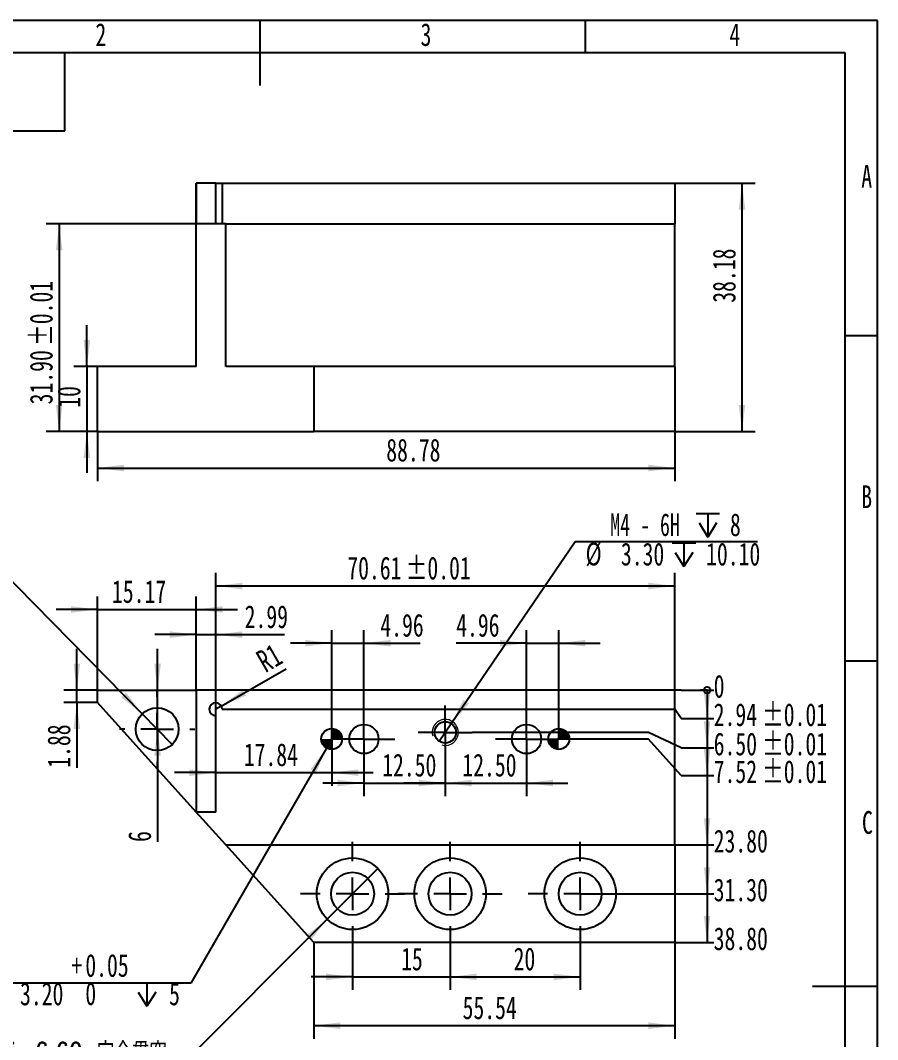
# Model space of a CAD drawing. Header units: millimetres. Extents: x 0 to 210, y 0 to 297.
# Drawn here: x 78.2 to 210, y 140.3 to 297 of the extents above; entities that cross this region are included whole.
import ezdxf

# ---------------------------------------------------------------- set-up
doc = ezdxf.new("R2010")
doc.units = ezdxf.units.MM
doc.layers.add('图框', color=7, linetype='Continuous')
doc.layers.add('根据设置的颜色创建', color=7, linetype='Continuous', lineweight=25)
doc.styles.add('SLDTEXTSTYLE0', font='TXT', dxfattribs={"width": 0.7, "bigfont": 'bigfont'})
doc.styles.add('SLDTEXTSTYLE5', font='TXT', dxfattribs={"width": 0.7})
doc.styles.add('SLDTEXTSTYLE7', font='TXT', dxfattribs={"width": 0.633333})
doc.styles.add('SLDTEXTSTYLE8', font='TXT', dxfattribs={"width": 0.642857})
doc.dimstyles.new('SLDDIMSTYLE0', dxfattribs={"dimtxt": 3.5, "dimasz": 0.338667, "dimexe": 0, "dimexo": 0.0625, "dimgap": 0.875, "dimtad": 0, "dimtih": 1, "dimtoh": 1, "dimdec": 0, "dimrnd": 1e-09, "dimdsep": 46, "dimtxsty": 'SLDTEXTSTYLE5', "dimblk1": 'ORIGIN', "dimblk2": 'ORIGIN', "dimsah": 1, "dimcen": 0.09, "dimadec": 0, "dimazin": 2, "dimtfac": 1, "dimtdec": 0, "dimtofl": 0, "dimtmove": 0, "dimatfit": 3, "dimldrblk": 'ORIGIN', "dimfxl": 0, "dimfrac": 2, "dimtolj": 1, "dimtzin": 12, "dimarcsym": 0})
doc.dimstyles.new('SLDDIMSTYLE1', dxfattribs={"dimtxt": 3.5, "dimasz": 4.08, "dimexe": 0, "dimexo": 0.0625, "dimgap": 0.875, "dimtad": 0, "dimtih": 1, "dimtoh": 1, "dimrnd": 1e-09, "dimzin": 12, "dimdsep": 46, "dimtxsty": 'SLDTEXTSTYLE5', "dimsah": 1, "dimcen": 0.09, "dimadec": 0, "dimazin": 3, "dimtol": 1, "dimtp": 0.01, "dimtm": 0.01, "dimtfac": 1, "dimtofl": 0, "dimtmove": 0, "dimatfit": 3, "dimfxl": 0, "dimfrac": 2, "dimtolj": 1, "dimarcsym": 0})
doc.dimstyles.new('SLDDIMSTYLE10', dxfattribs={"dimtxt": 3.5, "dimasz": 4.08, "dimexe": 0, "dimexo": 0.0625, "dimgap": 0.875, "dimtad": 0, "dimtih": 1, "dimtoh": 1, "dimdec": 6, "dimrnd": 1e-09, "dimzin": 12, "dimdsep": 46, "dimtxsty": 'SLDTEXTSTYLE5', "dimblk1": 'NONE', "dimsah": 1, "dimcen": 0, "dimadec": 0, "dimazin": 3, "dimtfac": 1, "dimtmove": 0, "dimatfit": 3, "dimldrblk": 'NONE', "dimfxl": 0, "dimfrac": 2, "dimtolj": 1, "dimtzin": 12, "dimarcsym": 0})
doc.dimstyles.new('SLDDIMSTYLE11', dxfattribs={"dimtxt": 3.5, "dimasz": 4.08, "dimexe": 0, "dimexo": 0.0625, "dimgap": 0.875, "dimtad": 0, "dimtih": 1, "dimtoh": 1, "dimrnd": 1e-09, "dimzin": 4, "dimdsep": 46, "dimtxsty": 'SLDTEXTSTYLE5', "dimblk1": 'NONE', "dimsah": 1, "dimcen": 0, "dimadec": 0, "dimazin": 1, "dimtfac": 1, "dimtmove": 0, "dimatfit": 3, "dimldrblk": 'NONE', "dimfxl": 0, "dimfrac": 2, "dimtolj": 1, "dimtzin": 12, "dimarcsym": 0})
doc.dimstyles.new('SLDDIMSTYLE12', dxfattribs={"dimtxt": 3.5, "dimasz": 4.08, "dimexe": 0, "dimexo": 0.0625, "dimgap": 0.875, "dimtad": 0, "dimtih": 1, "dimtoh": 1, "dimrnd": 1e-09, "dimzin": 4, "dimdsep": 46, "dimtxsty": 'SLDTEXTSTYLE5', "dimblk1": 'NONE', "dimsah": 1, "dimcen": 0, "dimadec": 0, "dimazin": 1, "dimtfac": 1, "dimtmove": 0, "dimatfit": 3, "dimldrblk": 'NONE', "dimfxl": 0, "dimfrac": 2, "dimtolj": 1, "dimtzin": 12, "dimarcsym": 0})
doc.dimstyles.new('SLDDIMSTYLE13', dxfattribs={"dimtxt": 3.5, "dimasz": 4.08, "dimexe": 0, "dimexo": 0.0625, "dimgap": 0.875, "dimtad": 2, "dimrnd": 1e-09, "dimzin": 4, "dimdsep": 46, "dimtxsty": 'SLDTEXTSTYLE5', "dimsah": 1, "dimcen": 0.09, "dimadec": 0, "dimazin": 1, "dimtol": 1, "dimtp": 0.01, "dimtm": 0.01, "dimtfac": 1, "dimtofl": 0, "dimtmove": 0, "dimatfit": 3, "dimfxl": 0, "dimfrac": 2, "dimtolj": 1, "dimarcsym": 0})
doc.dimstyles.new('SLDDIMSTYLE2', dxfattribs={"dimtxt": 3.5, "dimasz": 4.08, "dimexe": 0, "dimexo": 0.0625, "dimgap": 0.875, "dimtad": 0, "dimtih": 1, "dimtoh": 1, "dimrnd": 1e-09, "dimzin": 4, "dimdsep": 46, "dimtxsty": 'SLDTEXTSTYLE5', "dimsah": 1, "dimcen": 0.09, "dimadec": 0, "dimazin": 1, "dimtol": 1, "dimtp": 0.01, "dimtm": 0.01, "dimtfac": 1, "dimtofl": 0, "dimtmove": 0, "dimatfit": 3, "dimfxl": 0, "dimfrac": 2, "dimtolj": 1, "dimarcsym": 0})
doc.dimstyles.new('SLDDIMSTYLE3', dxfattribs={"dimtxt": 3.5, "dimasz": 4.08, "dimexe": 0, "dimexo": 0.0625, "dimgap": 0.875, "dimtad": 0, "dimtih": 1, "dimtoh": 1, "dimrnd": 1e-09, "dimzin": 4, "dimdsep": 46, "dimtxsty": 'SLDTEXTSTYLE5', "dimsah": 1, "dimcen": 0.09, "dimadec": 0, "dimazin": 1, "dimtfac": 1, "dimtofl": 0, "dimtmove": 0, "dimatfit": 3, "dimfxl": 0, "dimfrac": 2, "dimtolj": 1, "dimtzin": 12, "dimarcsym": 0})
doc.dimstyles.new('SLDDIMSTYLE4', dxfattribs={"dimtxt": 3.5, "dimasz": 4.08, "dimexe": 0, "dimexo": 0.0625, "dimgap": 0.875, "dimtad": 2, "dimrnd": 1e-09, "dimzin": 12, "dimdsep": 46, "dimtxsty": 'SLDTEXTSTYLE5', "dimsah": 1, "dimcen": 0.09, "dimadec": 0, "dimazin": 3, "dimtfac": 1, "dimtmove": 0, "dimatfit": 0, "dimfxl": 0, "dimfrac": 2, "dimtolj": 1, "dimtzin": 12, "dimarcsym": 0})
doc.dimstyles.new('SLDDIMSTYLE5', dxfattribs={"dimtxt": 3.5, "dimasz": 4.08, "dimexe": 0, "dimexo": 0.0625, "dimgap": 0.875, "dimtad": 2, "dimrnd": 1e-09, "dimzin": 4, "dimdsep": 46, "dimtxsty": 'SLDTEXTSTYLE5', "dimsah": 1, "dimcen": 0.09, "dimadec": 0, "dimazin": 1, "dimtfac": 1, "dimtmove": 0, "dimatfit": 0, "dimfxl": 0, "dimfrac": 2, "dimtolj": 1, "dimtzin": 12, "dimarcsym": 0})
doc.dimstyles.new('SLDDIMSTYLE6', dxfattribs={"dimtxt": 3.5, "dimasz": 4.08, "dimexe": 0, "dimexo": 0.0625, "dimgap": 0.875, "dimtad": 2, "dimrnd": 1e-09, "dimzin": 12, "dimdsep": 46, "dimtxsty": 'SLDTEXTSTYLE5', "dimsah": 1, "dimcen": 0.09, "dimadec": 0, "dimazin": 3, "dimtfac": 1, "dimtofl": 0, "dimtmove": 0, "dimatfit": 3, "dimfxl": 0, "dimfrac": 2, "dimtolj": 1, "dimtzin": 12, "dimarcsym": 0})
doc.dimstyles.new('SLDDIMSTYLE7', dxfattribs={"dimtxt": 3.5, "dimasz": 4.08, "dimexe": 0, "dimexo": 0.0625, "dimgap": 0.875, "dimtad": 2, "dimrnd": 1e-09, "dimzin": 12, "dimdsep": 46, "dimtxsty": 'SLDTEXTSTYLE5', "dimsah": 1, "dimcen": 0, "dimadec": 0, "dimazin": 3, "dimtfac": 1, "dimtofl": 0, "dimtmove": 0, "dimatfit": 3, "dimfxl": 0, "dimfrac": 2, "dimtolj": 1, "dimtzin": 12, "dimarcsym": 0})
doc.dimstyles.new('SLDDIMSTYLE8', dxfattribs={"dimtxt": 3.5, "dimasz": 4.08, "dimexe": 0, "dimexo": 0.0625, "dimgap": 0.875, "dimtad": 2, "dimrnd": 1e-09, "dimzin": 12, "dimdsep": 46, "dimtxsty": 'SLDTEXTSTYLE5', "dimsah": 1, "dimcen": 0.09, "dimadec": 0, "dimazin": 3, "dimtol": 1, "dimtp": 0.01, "dimtm": 0.01, "dimtfac": 1, "dimtofl": 0, "dimtmove": 0, "dimatfit": 3, "dimfxl": 0, "dimfrac": 2, "dimtolj": 1, "dimarcsym": 0})
doc.dimstyles.new('SLDDIMSTYLE9', dxfattribs={"dimtxt": 3.5, "dimasz": 4.08, "dimexe": 0, "dimexo": 0.0625, "dimgap": 0.875, "dimtad": 0, "dimtih": 1, "dimtoh": 1, "dimrnd": 1e-09, "dimzin": 4, "dimdsep": 46, "dimtxsty": 'SLDTEXTSTYLE5', "dimblk1": 'NONE', "dimsah": 1, "dimcen": 0, "dimadec": 0, "dimazin": 1, "dimtol": 1, "dimtp": 0.05, "dimtfac": 1, "dimtmove": 0, "dimatfit": 3, "dimldrblk": 'NONE', "dimfxl": 0, "dimfrac": 2, "dimtolj": 1, "dimtzin": 0, "dimarcsym": 0})

# ---------------------------------------------------------------- blocks, each defined once
blk = doc.blocks.new('_Origin')
at = {"color": 0, "linetype": 'ByBlock', "lineweight": -2}
blk.add_line((0, 0), (-1, 0), dxfattribs=at)
blk.add_circle((0, 0), 0.5, dxfattribs=at)
blk = doc.blocks.new('_D')
at = {"layer": '根据设置的颜色创建'}
for q in [(178.82, 194.07), (184.79, 194.07)]:
    blk.add_line((179.79, 194.07), q, dxfattribs=at)
at = {"layer": '根据设置的颜色创建', "xscale": 1.016, "yscale": 1.016}
blk.add_blockref('_Origin', (183.77, 194.07), dxfattribs=at)
at = {"layer": '根据设置的颜色创建', "insert": (184.79, 196.41), "char_height": 3.5, "attachment_point": 1, "style": 'SLDTEXTSTYLE5'}
blk.add_mtext('0', dxfattribs=at)
blk = doc.blocks.new('_D_1')
at = {"layer": '根据设置的颜色创建'}
for p, q in [((183.77, 194.07), (183.77, 189.69)), ((179.79, 189.69), (178.82, 191.12)), ((179.79, 189.69), (184.79, 189.69))]:
    blk.add_line(p, q, dxfattribs=at)
blk.add_solid([(183.77, 189.69), (184.28, 193.77), (183.26, 193.77)], dxfattribs=at)
at = {"layer": '根据设置的颜色创建', "char_height": 3.5, "attachment_point": 1, "style": 'SLDTEXTSTYLE5'}
for s, insert in [('2.94', (184.79, 192.04)), ('±0.01', (192.23, 192.04))]:
    blk.add_mtext(s, dxfattribs=dict(at, insert=insert))
blk = doc.blocks.new('_D_2')
at = {"layer": '根据设置的颜色创建'}
for p, q in [((183.77, 189.69), (183.77, 185.2)), ((174.79, 187.57), (147.66, 187.57)), ((179.79, 185.2), (174.79, 187.57)), ((179.79, 185.2), (184.79, 185.2))]:
    blk.add_line(p, q, dxfattribs=at)
blk.add_solid([(183.77, 185.2), (184.28, 189.28), (183.26, 189.28)], dxfattribs=at)
at = {"layer": '根据设置的颜色创建', "char_height": 3.5, "attachment_point": 1, "style": 'SLDTEXTSTYLE5'}
for s, insert in [('6.50', (184.79, 187.54)), ('±0.01', (192.23, 187.54))]:
    blk.add_mtext(s, dxfattribs=dict(at, insert=insert))
blk = doc.blocks.new('_D_3')
at = {"layer": '根据设置的颜色创建'}
for p, q in [((174.79, 186.55), (160.76, 186.55)), ((179.79, 180.94), (174.79, 186.55)), ((183.77, 185.2), (183.77, 180.94)), ((179.79, 180.94), (184.79, 180.94))]:
    blk.add_line(p, q, dxfattribs=at)
blk.add_solid([(183.77, 180.94), (184.28, 185.02), (183.26, 185.02)], dxfattribs=at)
at = {"layer": '根据设置的颜色创建', "char_height": 3.5, "attachment_point": 1, "style": 'SLDTEXTSTYLE5'}
for s, insert in [('±0.01', (192.23, 183.29)), ('7.52', (184.79, 183.29))]:
    blk.add_mtext(s, dxfattribs=dict(at, insert=insert))
blk = doc.blocks.new('_D_4')
at = {"layer": '根据设置的颜色创建'}
for p, q in [((183.77, 180.94), (183.77, 170.27)), ((178.82, 170.27), (184.79, 170.27))]:
    blk.add_line(p, q, dxfattribs=at)
blk.add_solid([(183.77, 170.27), (184.28, 174.35), (183.26, 174.35)], dxfattribs=at)
at = {"layer": '根据设置的颜色创建', "insert": (184.79, 172.61), "char_height": 3.5, "attachment_point": 1, "style": 'SLDTEXTSTYLE5'}
blk.add_mtext('23.80', dxfattribs=at)
blk = doc.blocks.new('_D_5')
at = {"layer": '根据设置的颜色创建'}
for p, q in [((183.77, 170.27), (183.77, 162.77)), ((164.26, 162.77), (184.79, 162.77))]:
    blk.add_line(p, q, dxfattribs=at)
blk.add_solid([(183.77, 162.77), (184.28, 166.85), (183.26, 166.85)], dxfattribs=at)
at = {"layer": '根据设置的颜色创建', "insert": (184.79, 165.11), "char_height": 3.5, "attachment_point": 1, "style": 'SLDTEXTSTYLE5'}
blk.add_mtext('31.30', dxfattribs=at)
blk = doc.blocks.new('_D_6')
at = {"layer": '根据设置的颜色创建'}
for p, q in [((183.77, 162.77), (183.77, 155.27)), ((178.82, 155.27), (184.79, 155.27))]:
    blk.add_line(p, q, dxfattribs=at)
blk.add_solid([(183.77, 155.27), (184.28, 159.35), (183.26, 159.35)], dxfattribs=at)
at = {"layer": '根据设置的颜色创建', "insert": (184.79, 157.61), "char_height": 3.5, "attachment_point": 1, "style": 'SLDTEXTSTYLE5'}
blk.add_mtext('38.80', dxfattribs=at)
blk = doc.blocks.new('_D_7')
at = {"layer": '根据设置的颜色创建'}
for p, q in [((126.05, 186.55), (126.05, 179.38)), ((108.21, 181.38), (101.86, 181.38)), ((108.21, 181.38), (126.05, 181.38)), ((126.05, 181.38), (132.4, 181.38))]:
    blk.add_line(p, q, dxfattribs=at)
for points in [[(108.21, 181.38), (104.13, 181.89), (104.13, 180.87)], [(126.05, 181.38), (130.13, 180.87), (130.13, 181.89)]]:
    blk.add_solid(points, dxfattribs=at)
at = {"layer": '根据设置的颜色创建', "insert": (112.53, 185.89), "char_height": 3.5, "attachment_point": 1, "style": 'SLDTEXTSTYLE5'}
blk.add_mtext('17.84', dxfattribs=at)
blk = doc.blocks.new('_D_8')
at = {"layer": '根据设置的颜色创建'}
for p, q in [((126.05, 186.55), (126.05, 203.28)), ((131.01, 191.3), (131.01, 203.28)), ((126.05, 201.28), (119.7, 201.28)), ((126.05, 201.28), (131.01, 201.28)), ((131.01, 201.28), (139.66, 201.28))]:
    blk.add_line(p, q, dxfattribs=at)
for points in [[(126.05, 201.28), (121.97, 201.79), (121.97, 200.77)], [(131.01, 201.28), (135.09, 200.77), (135.09, 201.79)]]:
    blk.add_solid(points, dxfattribs=at)
at = {"layer": '根据设置的颜色创建', "insert": (133.53, 205.79), "char_height": 3.5, "attachment_point": 1, "style": 'SLDTEXTSTYLE5'}
blk.add_mtext('4.96', dxfattribs=at)
blk = doc.blocks.new('_D_9')
at = {"layer": '根据设置的颜色创建'}
for p, q in [((143.51, 183.42), (143.51, 177.78)), ((131.01, 181.8), (131.01, 177.78)), ((131.01, 179.78), (124.66, 179.78)), ((131.01, 179.78), (143.51, 179.78)), ((143.51, 179.78), (149.86, 179.78))]:
    blk.add_line(p, q, dxfattribs=at)
for points in [[(131.01, 179.78), (126.93, 180.29), (126.93, 179.27)], [(143.51, 179.78), (147.59, 179.27), (147.59, 180.29)]]:
    blk.add_solid(points, dxfattribs=at)
at = {"layer": '根据设置的颜色创建', "insert": (133.81, 184.29), "char_height": 3.5, "attachment_point": 1, "style": 'SLDTEXTSTYLE5'}
blk.add_mtext('12.50', dxfattribs=at)
blk = doc.blocks.new('_D_10')
at = {"layer": '根据设置的颜色创建'}
for p, q in [((143.51, 187.57), (143.51, 177.78)), ((156.01, 181.8), (156.01, 177.78)), ((143.51, 179.78), (137.16, 179.78)), ((143.51, 179.78), (156.01, 179.78)), ((156.01, 179.78), (162.36, 179.78))]:
    blk.add_line(p, q, dxfattribs=at)
for points in [[(143.51, 179.78), (139.43, 180.29), (139.43, 179.27)], [(156.01, 179.78), (160.09, 179.27), (160.09, 180.29)]]:
    blk.add_solid(points, dxfattribs=at)
at = {"layer": '根据设置的颜色创建', "insert": (146.14, 184.29), "char_height": 3.5, "attachment_point": 1, "style": 'SLDTEXTSTYLE5'}
blk.add_mtext('12.50', dxfattribs=at)
blk = doc.blocks.new('_D_11')
at = {"layer": '根据设置的颜色创建'}
for p, q in [((156.01, 191.3), (156.01, 203.28)), ((160.97, 186.55), (160.97, 203.28)), ((156.01, 201.28), (145.19, 201.28)), ((156.01, 201.28), (160.97, 201.28)), ((160.97, 201.28), (167.32, 201.28))]:
    blk.add_line(p, q, dxfattribs=at)
for points in [[(156.01, 201.28), (151.93, 201.79), (151.93, 200.77)], [(160.97, 201.28), (165.05, 200.77), (165.05, 201.79)]]:
    blk.add_solid(points, dxfattribs=at)
at = {"layer": '根据设置的颜色创建', "insert": (145.19, 205.79), "char_height": 3.5, "attachment_point": 1, "style": 'SLDTEXTSTYLE5'}
blk.add_mtext('4.96', dxfattribs=at)
blk = doc.blocks.new('_D_12')
at = {"layer": '根据设置的颜色创建'}
for p, q in [((129.26, 154.77), (129.26, 147.99)), ((144.26, 154.77), (144.26, 147.99)), ((129.26, 149.99), (122.91, 149.99)), ((129.26, 149.99), (144.26, 149.99)), ((144.26, 149.99), (150.61, 149.99))]:
    blk.add_line(p, q, dxfattribs=at)
for points in [[(129.26, 149.99), (125.18, 150.5), (125.18, 149.48)], [(144.26, 149.99), (148.34, 149.48), (148.34, 150.5)]]:
    blk.add_solid(points, dxfattribs=at)
at = {"layer": '根据设置的颜色创建', "insert": (136.72, 154.5), "char_height": 3.5, "attachment_point": 1, "style": 'SLDTEXTSTYLE5'}
blk.add_mtext('15', dxfattribs=at)
blk = doc.blocks.new('_D_13')
at = {"layer": '根据设置的颜色创建'}
for p, q in [((144.26, 154.77), (144.26, 147.99)), ((164.26, 154.77), (164.26, 147.99)), ((144.26, 149.99), (164.26, 149.99))]:
    blk.add_line(p, q, dxfattribs=at)
for points in [[(144.26, 149.99), (148.34, 149.48), (148.34, 150.5)], [(164.26, 149.99), (160.18, 150.5), (160.18, 149.48)]]:
    blk.add_solid(points, dxfattribs=at)
at = {"layer": '根据设置的颜色创建', "insert": (154.02, 154.5), "char_height": 3.5, "attachment_point": 1, "style": 'SLDTEXTSTYLE5'}
blk.add_mtext('20', dxfattribs=at)
blk = doc.blocks.new('_D_14')
at = {"layer": '根据设置的颜色创建'}
for p, q in [((99.27, 194.07), (99.27, 200.42)), ((99.27, 188.07), (99.27, 194.07)), ((99.27, 188.07), (99.27, 170.73))]:
    blk.add_line(p, q, dxfattribs=at)
for points in [[(99.27, 194.07), (99.78, 198.15), (98.76, 198.15)], [(99.27, 188.07), (98.76, 183.99), (99.78, 183.99)]]:
    blk.add_solid(points, dxfattribs=at)
at = {"layer": '根据设置的颜色创建', "insert": (94.76, 170.73), "char_height": 3.5, "attachment_point": 1, "rotation": 90, "style": 'SLDTEXTSTYLE5'}
blk.add_mtext('6', dxfattribs=at)
blk = doc.blocks.new('_D_15')
at = {"layer": '根据设置的颜色创建'}
for q in [(119.02, 197.36), (108.21, 191.12)]:
    blk.add_line((109.07, 191.62), q, dxfattribs=at)
blk.add_solid([(109.07, 191.62), (112.86, 193.22), (112.35, 194.1)], dxfattribs=at)
at = {"layer": '根据设置的颜色创建', "insert": (114.12, 199.7), "char_height": 3.5, "attachment_point": 1, "rotation": 30, "style": 'SLDTEXTSTYLE5'}
blk.add_mtext('R1', dxfattribs=at)
blk = doc.blocks.new('_D_16')
at = {"layer": '根据设置的颜色创建'}
for p, q in [((123.28, 155.27), (123.28, 140.49)), ((178.82, 155.27), (178.82, 140.49)), ((178.82, 142.49), (123.28, 142.49))]:
    blk.add_line(p, q, dxfattribs=at)
for points in [[(123.28, 142.49), (127.36, 141.98), (127.36, 143)], [(178.82, 142.49), (174.74, 143), (174.74, 141.98)]]:
    blk.add_solid(points, dxfattribs=at)
at = {"layer": '根据设置的颜色创建', "insert": (146.18, 147), "char_height": 3.5, "attachment_point": 1, "style": 'SLDTEXTSTYLE5'}
blk.add_mtext('55.54', dxfattribs=at)
blk = doc.blocks.new('_D_17')
at = {"layer": '根据设置的颜色创建'}
for p, q in [((108.21, 190.12), (108.21, 212.07)), ((178.82, 194.07), (178.82, 212.07)), ((108.21, 210.07), (178.82, 210.07))]:
    blk.add_line(p, q, dxfattribs=at)
for points in [[(108.21, 210.07), (112.29, 209.56), (112.29, 210.57)], [(178.82, 210.07), (174.74, 210.57), (174.74, 209.56)]]:
    blk.add_solid(points, dxfattribs=at)
at = {"layer": '根据设置的颜色创建', "char_height": 3.5, "attachment_point": 1, "style": 'SLDTEXTSTYLE5'}
for s, insert in [('±0.01', (137.43, 214.58)), ('70.61', (128.45, 214.58))]:
    blk.add_mtext(s, dxfattribs=dict(at, insert=insert))
blk = doc.blocks.new('SW_SYMBOL_HOLE_DEPTH')
at = {"layer": '根据设置的颜色创建', "color": 0}
for p, q in [((0, 875), (800, 875)), ((400, 875), (400, 75)), ((100, 555), (400, 75)), ((700, 555), (400, 75))]:
    blk.add_line(p, q, dxfattribs=at)
blk = doc.blocks.new('_D_18')
at = {"layer": '根据设置的颜色创建'}
for p, q in [((126.85, 187.94), (125.25, 185.16)), ((125.25, 185.16), (104.38, 149.02)), ((104.38, 149.02), (66.56, 149.02))]:
    blk.add_line(p, q, dxfattribs=at)
blk.add_solid([(125.25, 185.16), (122.77, 181.88), (123.65, 181.38)], dxfattribs=at)
at = {"layer": '根据设置的颜色创建', "xscale": 0.004511737089201878, "yscale": 0.004511737089201878, "zscale": 0.004511737089201878}
blk.add_blockref('SW_SYMBOL_HOLE_DEPTH', (95.83, 145.14), dxfattribs=at)
at = {"layer": '根据设置的颜色创建', "char_height": 3.5, "attachment_point": 1}
for s, insert, style in [('+', (86, 153.5), 'SLDTEXTSTYLE5'), ('0.05', (88.16, 153.5), 'SLDTEXTSTYLE5'), ('2 x', (66.56, 149.13), 'SLDTEXTSTYLE7'), ('%%c', (72.69, 149.15), 'SLDTEXTSTYLE5'), ('3.20', (78.12, 149.13), 'SLDTEXTSTYLE5'), ('0', (88.16, 149.15), 'SLDTEXTSTYLE5'), ('5', (101.04, 149.13), 'SLDTEXTSTYLE5')]:
    blk.add_mtext(s, dxfattribs=dict(at, insert=insert, style=style))
blk = doc.blocks.new('_None')
blk = doc.blocks.new('_D_19')
at = {"layer": '根据设置的颜色创建'}
for p, q in [((144.44, 188.93), (163.5, 216.91)), ((163.5, 216.91), (191.51, 216.91)), ((142.58, 186.2), (144.44, 188.93))]:
    blk.add_line(p, q, dxfattribs=at)
blk.add_solid([(144.44, 188.93), (147.16, 192.02), (146.32, 192.59)], dxfattribs=at)
at = {"layer": '根据设置的颜色创建', "xscale": 0.004511737089201878, "yscale": 0.004511737089201878, "zscale": 0.004511737089201878}
for p in [(182.08, 217.25), (178.41, 212.73)]:
    blk.add_blockref('SW_SYMBOL_HOLE_DEPTH', p, dxfattribs=at)
at = {"layer": '根据设置的颜色创建', "char_height": 3.5, "attachment_point": 1}
for s, insert, style in [('M4 - 6H', (168.88, 221.24), 'SLDTEXTSTYLE8'), ('8', (187.29, 221.24), 'SLDTEXTSTYLE5'), ('%%c', (165.09, 216.74), 'SLDTEXTSTYLE5'), ('3.30', (170.52, 216.72), 'SLDTEXTSTYLE5'), ('10.10', (183.62, 216.72), 'SLDTEXTSTYLE5')]:
    blk.add_mtext(s, dxfattribs=dict(at, insert=insert, style=style))
blk = doc.blocks.new('SW_SYMBOL_HOLE_SPOT')
at = {"layer": '根据设置的颜色创建', "color": 0}
for p, q in [((0, 875), (0, 75)), ((1600, 75), (1600, 875)), ((0, 75), (1600, 75))]:
    blk.add_line(p, q, dxfattribs=at)
blk = doc.blocks.new('_D_20')
at = {"layer": '根据设置的颜色创建'}
for p, q in [((133.14, 166.66), (125.37, 158.87)), ((125.37, 158.87), (102.1, 135.59)), ((102.1, 135.59), (68.84, 135.59))]:
    blk.add_line(p, q, dxfattribs=at)
blk.add_solid([(125.37, 158.87), (122.13, 156.35), (122.84, 155.63)], dxfattribs=at)
at = {"layer": '根据设置的颜色创建', "xscale": 0.004511737089201878, "yscale": 0.004511737089201878, "zscale": 0.004511737089201878}
for name, p in [('SW_SYMBOL_HOLE_SPOT', (70.09, 131.41)), ('SW_SYMBOL_HOLE_DEPTH', (87.7, 131.41))]:
    blk.add_blockref(name, p, dxfattribs=at)
at = {"layer": '根据设置的颜色创建', "char_height": 3.5, "attachment_point": 1}
for s, insert, style in [('3 x', (68.84, 139.91), 'SLDTEXTSTYLE7'), ('%%c', (74.97, 139.93), 'SLDTEXTSTYLE5'), ('6.60 完全贯穿', (80.39, 139.91), 'SLDTEXTSTYLE0'), ('%%c', (77.45, 135.41), 'SLDTEXTSTYLE5'), ('11', (82.88, 135.4), 'SLDTEXTSTYLE5'), ('6.80', (92.91, 135.4), 'SLDTEXTSTYLE5')]:
    blk.add_mtext(s, dxfattribs=dict(at, insert=insert, style=style))
blk = doc.blocks.new('_D_21')
at = {"layer": '根据设置的颜色创建'}
for p, q in [((105.21, 194.07), (105.21, 204.59)), ((108.21, 190.12), (108.21, 204.59)), ((105.21, 202.59), (98.86, 202.59)), ((105.21, 202.59), (108.21, 202.59)), ((108.21, 202.59), (118.79, 202.59))]:
    blk.add_line(p, q, dxfattribs=at)
for points in [[(105.21, 202.59), (101.13, 203.1), (101.13, 202.08)], [(108.21, 202.59), (112.29, 202.08), (112.29, 203.1)]]:
    blk.add_solid(points, dxfattribs=at)
at = {"layer": '根据设置的颜色创建', "insert": (112.66, 207.1), "char_height": 3.5, "attachment_point": 1, "style": 'SLDTEXTSTYLE5'}
blk.add_mtext('2.99', dxfattribs=at)
blk = doc.blocks.new('_D_22')
at = {"layer": '根据设置的颜色创建'}
for p, q in [((90.04, 194.07), (90.04, 208.46)), ((105.21, 194.07), (105.21, 208.46)), ((90.04, 206.46), (83.69, 206.46)), ((90.04, 206.46), (105.21, 206.46)), ((105.21, 206.46), (111.56, 206.46))]:
    blk.add_line(p, q, dxfattribs=at)
for points in [[(90.04, 206.46), (85.96, 206.97), (85.96, 205.95)], [(105.21, 206.46), (109.29, 205.95), (109.29, 206.97)]]:
    blk.add_solid(points, dxfattribs=at)
at = {"layer": '根据设置的颜色创建', "insert": (92.26, 210.97), "char_height": 3.5, "attachment_point": 1, "style": 'SLDTEXTSTYLE5'}
blk.add_mtext('15.17', dxfattribs=at)
blk = doc.blocks.new('_D_23')
at = {"layer": '根据设置的颜色创建'}
for p, q in [((86.85, 194.07), (86.85, 200.42)), ((90.04, 194.07), (84.85, 194.07)), ((86.85, 192.18), (86.85, 194.07)), ((90.04, 192.18), (84.85, 192.18)), ((86.85, 192.18), (86.85, 182.13))]:
    blk.add_line(p, q, dxfattribs=at)
for points in [[(86.85, 194.07), (87.36, 198.15), (86.34, 198.15)], [(86.85, 192.18), (86.34, 188.1), (87.36, 188.1)]]:
    blk.add_solid(points, dxfattribs=at)
at = {"layer": '根据设置的颜色创建', "insert": (82.34, 182.13), "char_height": 3.5, "attachment_point": 1, "rotation": 90, "style": 'SLDTEXTSTYLE5'}
blk.add_mtext('1.88', dxfattribs=at)
blk = doc.blocks.new('_D_24')
at = {"layer": '根据设置的颜色创建'}
for p, q in [((74.81, 212.88), (55.33, 212.88)), ((96.9, 190.42), (74.81, 212.88)), ((101.52, 185.71), (96.9, 190.42))]:
    blk.add_line(p, q, dxfattribs=at)
blk.add_solid([(96.9, 190.42), (94.4, 193.68), (93.68, 192.97)], dxfattribs=at)
at = {"layer": '根据设置的颜色创建', "char_height": 3.5, "attachment_point": 1}
for s, insert, style in [('%%c', (55.33, 216.37), 'SLDTEXTSTYLE5'), ('6.60', (59.44, 216.36), 'SLDTEXTSTYLE5'), ('贯穿', (66.89, 216.36), 'SLDTEXTSTYLE0')]:
    blk.add_mtext(s, dxfattribs=dict(at, insert=insert, style=style))
blk = doc.blocks.new('SW_CENTERMARKSYMBOL_0')
at = {"layer": '根据设置的颜色创建', "color": 0}
for p, q in [((0, 2.5), (0, 4.15)), ((0, 0), (0, 2.5)), ((-2.5, 0), (-4.15, 0)), ((0, 0), (-2.5, 0)), ((0, 0), (0, -2.5)), ((0, 0), (2.5, 0)), ((2.5, 0), (4.15, 0)), ((0, -2.5), (0, -4.15))]:
    blk.add_line(p, q, dxfattribs=at)
blk = doc.blocks.new('SW_CENTERMARKSYMBOL_1')
at = {"layer": '根据设置的颜色创建', "color": 0}
for p, q in [((0, 5), (0, 8)), ((0, 0), (0, 2.5)), ((-5, 0), (-8, 0)), ((0, 0), (-2.5, 0)), ((0, 0), (0, -2.5)), ((0, 0), (2.5, 0)), ((5, 0), (8, 0)), ((0, -5), (0, -8))]:
    blk.add_line(p, q, dxfattribs=at)
blk = doc.blocks.new('SW_CENTERMARKSYMBOL_2')
at = {"layer": '根据设置的颜色创建', "color": 0}
for p, q in [((0, 5), (0, 8)), ((0, 0), (0, 2.5)), ((-5, 0), (-8, 0)), ((0, 0), (-2.5, 0)), ((0, 0), (0, -2.5)), ((0, 0), (2.5, 0)), ((5, 0), (8, 0)), ((0, -5), (0, -8))]:
    blk.add_line(p, q, dxfattribs=at)
blk = doc.blocks.new('SW_CENTERMARKSYMBOL_3')
at = {"layer": '根据设置的颜色创建', "color": 0}
for p, q in [((0, 5), (0, 8)), ((0, 0), (0, 2.5)), ((-5, 0), (-8, 0)), ((0, 0), (-2.5, 0)), ((0, 0), (0, -2.5)), ((0, 0), (2.5, 0)), ((5, 0), (8, 0)), ((0, -5), (0, -8))]:
    blk.add_line(p, q, dxfattribs=at)
blk = doc.blocks.new('SW_CENTERMARKSYMBOL_4')
at = {"layer": '根据设置的颜色创建', "color": 0}
for p, q in [((0, 5), (0, 5.8)), ((0, 0), (0, 2.5)), ((-5, 0), (-5.8, 0)), ((0, 0), (-2.5, 0)), ((0, 0), (0, -2.5)), ((0, 0), (2.5, 0)), ((5, 0), (5.8, 0)), ((0, -5), (0, -5.8))]:
    blk.add_line(p, q, dxfattribs=at)
blk = doc.blocks.new('SW_CENTERMARKSYMBOL_5')
at = {"layer": '根据设置的颜色创建', "color": 0}
for p, q in [((0, 2.5), (0, 4.75)), ((0, 0), (0, 2.5)), ((-2.5, 0), (-4.75, 0)), ((0, 0), (-2.5, 0)), ((0, 0), (0, -2.5)), ((0, 0), (2.5, 0)), ((2.5, 0), (4.75, 0)), ((0, -2.5), (0, -4.75))]:
    blk.add_line(p, q, dxfattribs=at)
blk = doc.blocks.new('SW_CENTERMARKSYMBOL_6')
at = {"layer": '根据设置的颜色创建', "color": 0}
for p, q in [((0, 2.5), (0, 4.75)), ((0, 0), (0, 2.5)), ((-2.5, 0), (-4.75, 0)), ((0, 0), (-2.5, 0)), ((0, 0), (0, -2.5)), ((0, 0), (2.5, 0)), ((2.5, 0), (4.75, 0)), ((0, -2.5), (0, -4.75))]:
    blk.add_line(p, q, dxfattribs=at)
blk = doc.blocks.new('SW_DOWELSYMBOL_0')
at = {"linetype": 'Continuous', "lineweight": 25}
h = blk.add_hatch(color=0, dxfattribs=at)
edge = h.paths.add_edge_path(flags=0)
edge.add_arc((0, 0), 1.6, 0, 90)
edge.add_line((0, 1.6), (0, 0))
edge.add_line((0, 0), (1.6, 0))
h = blk.add_hatch(color=0, dxfattribs=at)
edge = h.paths.add_edge_path(flags=0)
edge.add_arc((0, 0), 1.6, 180, 270)
edge.add_line((0, -1.6), (0, 0))
edge.add_line((0, 0), (-1.6, 0))
at = {"layer": '根据设置的颜色创建', "color": 0}
blk.add_circle((0, 0), 1.6, dxfattribs=at)
blk = doc.blocks.new('SW_DOWELSYMBOL_1')
at = {"linetype": 'Continuous', "lineweight": 25}
h = blk.add_hatch(color=0, dxfattribs=at)
edge = h.paths.add_edge_path(flags=0)
edge.add_arc((0, 0), 1.6, 0, 90)
edge.add_line((0, 1.6), (0, 0))
edge.add_line((0, 0), (1.6, 0))
h = blk.add_hatch(color=0, dxfattribs=at)
edge = h.paths.add_edge_path(flags=0)
edge.add_arc((0, 0), 1.6, 180, 270)
edge.add_line((0, -1.6), (0, 0))
edge.add_line((0, 0), (-1.6, 0))
at = {"layer": '根据设置的颜色创建', "color": 0}
blk.add_circle((0, 0), 1.6, dxfattribs=at)
blk = doc.blocks.new('_D_25')
at = {"layer": '根据设置的颜色创建'}
for p, q in [((178.82, 272), (191.15, 272)), ((189.15, 233.82), (189.15, 272)), ((178.82, 233.82), (191.15, 233.82))]:
    blk.add_line(p, q, dxfattribs=at)
for points in [[(189.15, 272), (188.64, 267.92), (189.65, 267.92)], [(189.15, 233.82), (189.65, 237.9), (188.64, 237.9)]]:
    blk.add_solid(points, dxfattribs=at)
at = {"layer": '根据设置的颜色创建', "insert": (184.64, 253.6), "char_height": 3.5, "attachment_point": 1, "rotation": 90, "style": 'SLDTEXTSTYLE5'}
blk.add_mtext('38.18', dxfattribs=at)
blk = doc.blocks.new('_D_26')
at = {"layer": '根据设置的颜色创建'}
for p, q in [((88.4, 243.82), (88.4, 250.17)), ((90.04, 243.82), (86.4, 243.82)), ((88.4, 243.82), (88.4, 233.82)), ((90.04, 233.82), (86.4, 233.82)), ((88.4, 233.82), (88.4, 227.47))]:
    blk.add_line(p, q, dxfattribs=at)
for points in [[(88.4, 243.82), (88.91, 247.9), (87.89, 247.9)], [(88.4, 233.82), (87.89, 229.74), (88.91, 229.74)]]:
    blk.add_solid(points, dxfattribs=at)
at = {"layer": '根据设置的颜色创建', "insert": (83.89, 237.46), "char_height": 3.5, "attachment_point": 1, "rotation": 90, "style": 'SLDTEXTSTYLE5'}
blk.add_mtext('10', dxfattribs=at)
blk = doc.blocks.new('_D_27')
at = {"layer": '根据设置的颜色创建'}
for p, q in [((90.04, 233.82), (90.04, 226.2)), ((178.82, 233.82), (178.82, 226.2)), ((90.04, 228.2), (178.82, 228.2))]:
    blk.add_line(p, q, dxfattribs=at)
for points in [[(90.04, 228.2), (94.12, 227.69), (94.12, 228.71)], [(178.82, 228.2), (174.74, 228.71), (174.74, 227.69)]]:
    blk.add_solid(points, dxfattribs=at)
at = {"layer": '根据设置的颜色创建', "insert": (134.44, 232.71), "char_height": 3.5, "attachment_point": 1, "style": 'SLDTEXTSTYLE5'}
blk.add_mtext('88.78', dxfattribs=at)
blk = doc.blocks.new('_D_28')
at = {"layer": '根据设置的颜色创建'}
for p, q in [((105.21, 265.72), (82.13, 265.72)), ((84.13, 265.72), (84.13, 233.82)), ((90.04, 233.82), (82.13, 233.82))]:
    blk.add_line(p, q, dxfattribs=at)
for points in [[(84.13, 265.72), (83.62, 261.64), (84.64, 261.64)], [(84.13, 233.82), (84.64, 237.9), (83.62, 237.9)]]:
    blk.add_solid(points, dxfattribs=at)
at = {"layer": '根据设置的颜色创建', "char_height": 3.5, "attachment_point": 1, "rotation": 90, "style": 'SLDTEXTSTYLE5'}
for s, insert in [('±0.01', (79.62, 246.97)), ('31.90', (79.62, 237.98))]:
    blk.add_mtext(s, dxfattribs=dict(at, insert=insert))

msp = doc.modelspace()

# ---------------------------------------------------------------- linework, layer by layer
at = {"color": 7, "linetype": 'Continuous', "lineweight": 25}
for p, q in [((105.2110002, 243.8155999), (105.2110002, 271.9969699)), ((105.214925, 271.9969699), (105.2110002, 271.9969699)), ((105.214925, 271.9969699), (105.214925, 265.7155999)), ((108.2050002, 271.9969699), (105.214925, 271.9969699)), ((108.2050002, 265.7155999), (108.2050002, 271.9969699)), ((108.2050002, 271.9969699), (109.2050002, 271.9969699)), ((109.2050002, 271.9969699), (109.2050002, 265.7155999)), ((109.2050002, 271.9969699), (178.8170002, 271.9969699)), ((178.8170002, 271.9969699), (178.8170002, 265.7155999)), ((109.7732075, 265.7155999), (105.214925, 265.7155999)), ((109.7732075, 243.8155999), (109.7732075, 265.7155999)), ((109.7732075, 265.7155999), (178.8170002, 265.7155999)), ((178.8170002, 243.8155999), (178.8170002, 265.7155999)), ((90.0406721, 233.8155999), (90.0406721, 243.8155999)), ((105.2110002, 243.8155999), (90.0406721, 243.8155999)), ((123.2792682, 243.8155999), (109.7732075, 243.8155999)), ((123.2792682, 243.8155999), (123.2792682, 233.8155999)), ((178.8170002, 243.8155999), (123.2792682, 243.8155999)), ((178.8170002, 243.8155999), (178.8170002, 233.8155999)), ((90.0406721, 233.8155999), (123.2792682, 233.8155999)), ((178.8170002, 233.8155999), (123.2792682, 233.8155999)), ((90.0406721, 192.1808274), (90.0406721, 194.0656266)), ((90.0406721, 194.0656266), (105.2110002, 194.0656266)), ((178.8170002, 194.0656266), (105.2110002, 194.0656266)), ((105.2110002, 194.0656266), (105.2110002, 175.3324712)), ((178.8170002, 191.1216266), (178.8170002, 194.0656266)), ((105.2110002, 175.3324712), (90.0406721, 192.1808274)), ((109.2050002, 191.1216266), (178.8170002, 191.1216266)), ((178.8170002, 170.2656266), (178.8170002, 191.1216266)), ((108.2050002, 175.3281123), (108.2050002, 190.1216266)), ((105.214925, 175.3281123), (105.2110002, 175.3324712)), ((108.2050002, 175.3281123), (105.214925, 175.3281123)), ((109.7732075, 170.2656266), (105.214925, 175.3281123)), ((109.7732075, 170.2656266), (178.8170002, 170.2656266)), ((123.2792682, 155.2656266), (109.7732075, 170.2656266)), ((178.8170002, 170.2656266), (178.8170002, 155.2656266)), ((178.8170002, 155.2656266), (123.2792682, 155.2656266))]:
    msp.add_line(p, q, dxfattribs=at)
for centre, radius in [((99.2110002, 188.0656266), 3.3), ((126.0485002, 186.5496266), 1.6), ((131.0110002, 186.5496266), 2.25), ((143.5110002, 187.5656266), 1.65), ((156.0110002, 186.5496266), 2.25), ((160.9735002, 186.5496266), 1.6), ((129.2551592, 162.7656266), 5.5), ((144.2551592, 162.7656266), 5.5), ((164.2551592, 162.7656266), 5.5), ((129.2551592, 162.7656266), 3.3), ((144.2551592, 162.7656266), 3.3), ((164.2551592, 162.7656266), 3.3)]:
    msp.add_circle(centre, radius, dxfattribs=at)
msp.add_arc((108.2050002, 191.1216266), 1, 0, 270, dxfattribs=at)
at = {"color": 7, "linetype": 'Continuous', "lineweight": 18}
msp.add_arc((143.5110002, 187.5656266), 2, 255, 195, dxfattribs=at)
at = {"layer": '图框'}
for p, q in [((210, 297), (0, 297)), ((165, 297), (165, 292)), ((210, 0), (210, 297)), ((210, 248.5), (205, 248.5)), ((210, 198.5), (205, 198.5))]:
    msp.add_line(p, q, dxfattribs=at)
at = {"layer": '图框', "lineweight": 25}
for p, q in [((115, 297), (115, 287)), ((205, 292), (25, 292)), ((85, 280), (85, 292)), ((205, 4.9729393), (205, 292)), ((25, 280), (85, 280)), ((210, 148.5), (200, 148.5))]:
    msp.add_line(p, q, dxfattribs=at)

# ---------------------------------------------------------------- block references
at = {"layer": '根据设置的颜色创建'}
for name, p in [('SW_CENTERMARKSYMBOL_4', (99.2110002, 188.0656266)), ('SW_CENTERMARKSYMBOL_6', (131.0110002, 186.5496266)), ('SW_CENTERMARKSYMBOL_0', (143.5110002, 187.5656266)), ('SW_CENTERMARKSYMBOL_5', (156.0110002, 186.5496266)), ('SW_DOWELSYMBOL_1', (126.0485002, 186.5496266)), ('SW_DOWELSYMBOL_0', (160.9735002, 186.5496266)), ('SW_CENTERMARKSYMBOL_3', (129.2551592, 162.7656266)), ('SW_CENTERMARKSYMBOL_2', (144.2551592, 162.7656266)), ('SW_CENTERMARKSYMBOL_1', (164.2551592, 162.7656266))]:
    msp.add_blockref(name, p, dxfattribs=at)

# ---------------------------------------------------------------- texts
at = {"color": 7, "linetype": 'Continuous', "lineweight": 0, "char_height": 3.5, "attachment_point": 2, "style": 'SLDTEXTSTYLE5'}
for s, insert in [('2', (90.5444444, 296.5679808)), ('3', (140.5444444, 296.5679808)), ('4', (188.0444444, 296.5679808))]:
    msp.add_mtext(s, dxfattribs=dict(at, insert=insert))
at = {"layer": '图框', "char_height": 3.5, "attachment_point": 2, "style": 'SLDTEXTSTYLE5'}
for s, insert in [('A', (208.3203125, 274.7909201)), ('B', (208.3203125, 225.5409201)), ('C', (208.4272569, 175.4760692))]:
    msp.add_mtext(s, dxfattribs=dict(at, insert=insert))

# ---------------------------------------------------------------- dimensions: what is measured, and where the dimension line sits
at = {"layer": '根据设置的颜色创建'}
for base, p1, p2, dimstyle, picture, middle in [((189.1467977, 271.9969699), (178.8170002, 233.8155999), (178.8170002, 271.9969699), 'SLDDIMSTYLE6', '_D_25', (189.1467977, 257.4374704)), ((84.1293011, 233.8155999), (105.214925, 265.7155999), (90.0406721, 233.8155999), 'SLDDIMSTYLE13', '_D_28', (84.1293011, 247.1844912)), ((88.4005863, 233.8155999), (90.0406721, 243.8155999), (90.0406721, 233.8155999), 'SLDDIMSTYLE4', '_D_26', (88.4005863, 238.9998431)), ((86.8503885, 194.0656266), (90.0406721, 192.1808274), (90.0406721, 194.0656266), 'SLDDIMSTYLE4', '_D_23', (86.8503885, 185.1956242)), ((99.2694126, 194.0656266), (105.0110002, 188.0656266), (90.0406721, 194.0656266), 'SLDDIMSTYLE4', '_D_14', (99.2694126, 171.4962851))]:
    dim = msp.add_linear_dim(base=base, p1=p1, p2=p2, angle=90, dimstyle=dimstyle, dxfattribs=at)
    dim.commit()
    dim.dimension.update_dxf_attribs({"geometry": picture, "text_midpoint": middle, "dimtype": 160})
for base, p1, p2, dimstyle, picture, middle in [((178.8170002, 228.1986664), (90.0406721, 233.8155999), (178.8170002, 233.8155999), 'SLDDIMSTYLE6', '_D_27', (138.2686299, 228.1986664)), ((178.8170002, 210.0656266), (108.2050002, 190.1216266), (178.8170002, 194.0656266), 'SLDDIMSTYLE8', '_D_17', (137.6496064, 210.0656266)), ((105.2110002, 206.4621435), (90.0406721, 194.0656266), (105.2110002, 194.0656266), 'SLDDIMSTYLE4', '_D_22', (96.0978725, 206.4621435)), ((108.2050002, 202.592175), (105.2110002, 194.0656266), (108.2050002, 190.1216266), 'SLDDIMSTYLE4', '_D_21', (115.7220951, 202.592175)), ((131.0110002, 201.2807026), (126.0485002, 186.5496266), (131.0110002, 191.2996266), 'SLDDIMSTYLE4', '_D_8', (136.5988562, 201.2807026)), ((160.9735002, 201.2807026), (156.0110002, 191.2996266), (160.9735002, 186.5496266), 'SLDDIMSTYLE4', '_D_11', (148.2501758, 201.2807026)), ((126.0485002, 181.3783769), (108.2050002, 175.3281123), (126.0485002, 186.5496266), 'SLDDIMSTYLE4', '_D_7', (116.3604024, 181.3783769)), ((156.0110002, 179.7781983), (143.5110002, 187.5656266), (156.0110002, 181.7996266), 'SLDDIMSTYLE5', '_D_10', (149.9744775, 179.7781983)), ((143.5110002, 179.7781983), (131.0110002, 181.7996266), (143.5110002, 183.4156266), 'SLDDIMSTYLE5', '_D_9', (137.6496064, 179.7781983)), ((123.2792682, 142.4928194), (178.8170002, 155.2656266), (123.2792682, 155.2656266), 'SLDDIMSTYLE6', '_D_16', (150.0158987, 142.4928194)), ((144.2551592, 149.9921146), (129.2551592, 154.7656266), (144.2551592, 154.7656266), 'SLDDIMSTYLE4', '_D_12', (138.2538878, 149.9921146)), ((164.2551592, 149.9921146), (144.2551592, 154.7656266), (164.2551592, 154.7656266), 'SLDDIMSTYLE6', '_D_13', (155.5512262, 149.9921146))]:
    dim = msp.add_linear_dim(base=base, p1=p1, p2=p2, dimstyle=dimstyle, dxfattribs=at)
    dim.commit()
    dim.dimension.update_dxf_attribs({"geometry": picture, "text_midpoint": middle, "dimtype": 160})
dim = msp.add_diameter_dim_2p(p1=(142.5819924, 186.2020121), p2=(144.440008, 188.9292411), text=' M4 - 6H {\\fGDT;x} 8\\P%%c 3.30 {\\fGDT;x} 10.10\\P', dimstyle='SLDDIMSTYLE10', override={"dimpost": '<>'}, dxfattribs=at)
dim.commit()
dim.dimension.update_dxf_attribs({"geometry": '_D_19', "text_midpoint": (178.3009559, 216.7249424), "dimtype": 163})
for p1, p2, text, dimstyle, picture, middle in [((101.5244113, 185.7123037), (96.8975891, 190.4189496), '<> 贯穿', 'SLDDIMSTYLE12', '_D_24', (64.2772536, 214.5297229)), ((126.8484188, 187.9353142), (125.2485815, 185.163939), '2 x <> {\\fGDT;x} 5\\P', 'SLDDIMSTYLE9', '_D_18', (84.6762706, 148.9841446)), ((133.1422686, 166.6566908), (125.3680498, 158.8745624), '3 x <> 完全贯穿\\P{\\fGDT;v}%%c 11 {\\fGDT;x} 6.80\\P', 'SLDDIMSTYLE11', '_D_20', (84.6762706, 135.4030152))]:
    dim = msp.add_diameter_dim_2p(p1=p1, p2=p2, text=text, dimstyle=dimstyle, dxfattribs=at)
    dim.commit()
    dim.dimension.update_dxf_attribs({"geometry": picture, "text_midpoint": middle, "dimtype": 163})
dim = msp.add_radius_dim(center=(108.2050002, 191.1216266), mpoint=(109.0710256, 191.6216266), dimstyle='SLDDIMSTYLE7', dxfattribs=at)
dim.commit()
dim.dimension.update_dxf_attribs({"geometry": '_D_15', "text_midpoint": (117.8650474, 196.6988617), "dimtype": 164})
for feature_location, offset, origin, dimstyle, picture, middle in [((178.8170001887, 194.0656266224), (5.968478611, 0), (178.8170001887, 194.0656266224), 'SLDDIMSTYLE0', '_D', (185.553534357, 194.0656266224)), ((147.6610002, 187.5656266), (37.1244786, -2.3700024), (178.8170002, 194.0656266), 'SLDDIMSTYLE2', '_D_2', (193.2195062, 185.1956242)), ((160.7610002, 186.5496266), (24.0244786, -5.6076881), (178.8170002, 194.0656266), 'SLDDIMSTYLE1', '_D_3', (193.2195062, 180.9419385)), ((164.2551592, 162.7656266), (20.5303196, 0), (178.8170002, 194.0656266), 'SLDDIMSTYLE3', '_D_5', (188.623326, 162.7656266)), ((178.8170002, 191.1216266), (5.9684786, -1.4305627), (178.8170002, 194.0656266), 'SLDDIMSTYLE1', '_D_1', (193.2195062, 189.6910639)), ((178.8170002, 170.2656266), (5.9684786, 0), (178.8170002, 194.0656266), 'SLDDIMSTYLE3', '_D_4', (188.6208952, 170.2656266)), ((178.8170002, 155.2656266), (5.9684786, 0), (178.8170002, 194.0656266), 'SLDDIMSTYLE3', '_D_6', (188.6184649, 155.2656266))]:
    dim = msp.add_ordinate_dim(feature_location=feature_location, offset=offset, dtype=0, origin=origin, dimstyle=dimstyle, dxfattribs=at)
    dim.commit()
    dim.dimension.update_dxf_attribs({"geometry": picture, "text_midpoint": middle})

doc.saveas('drawing.dxf')
